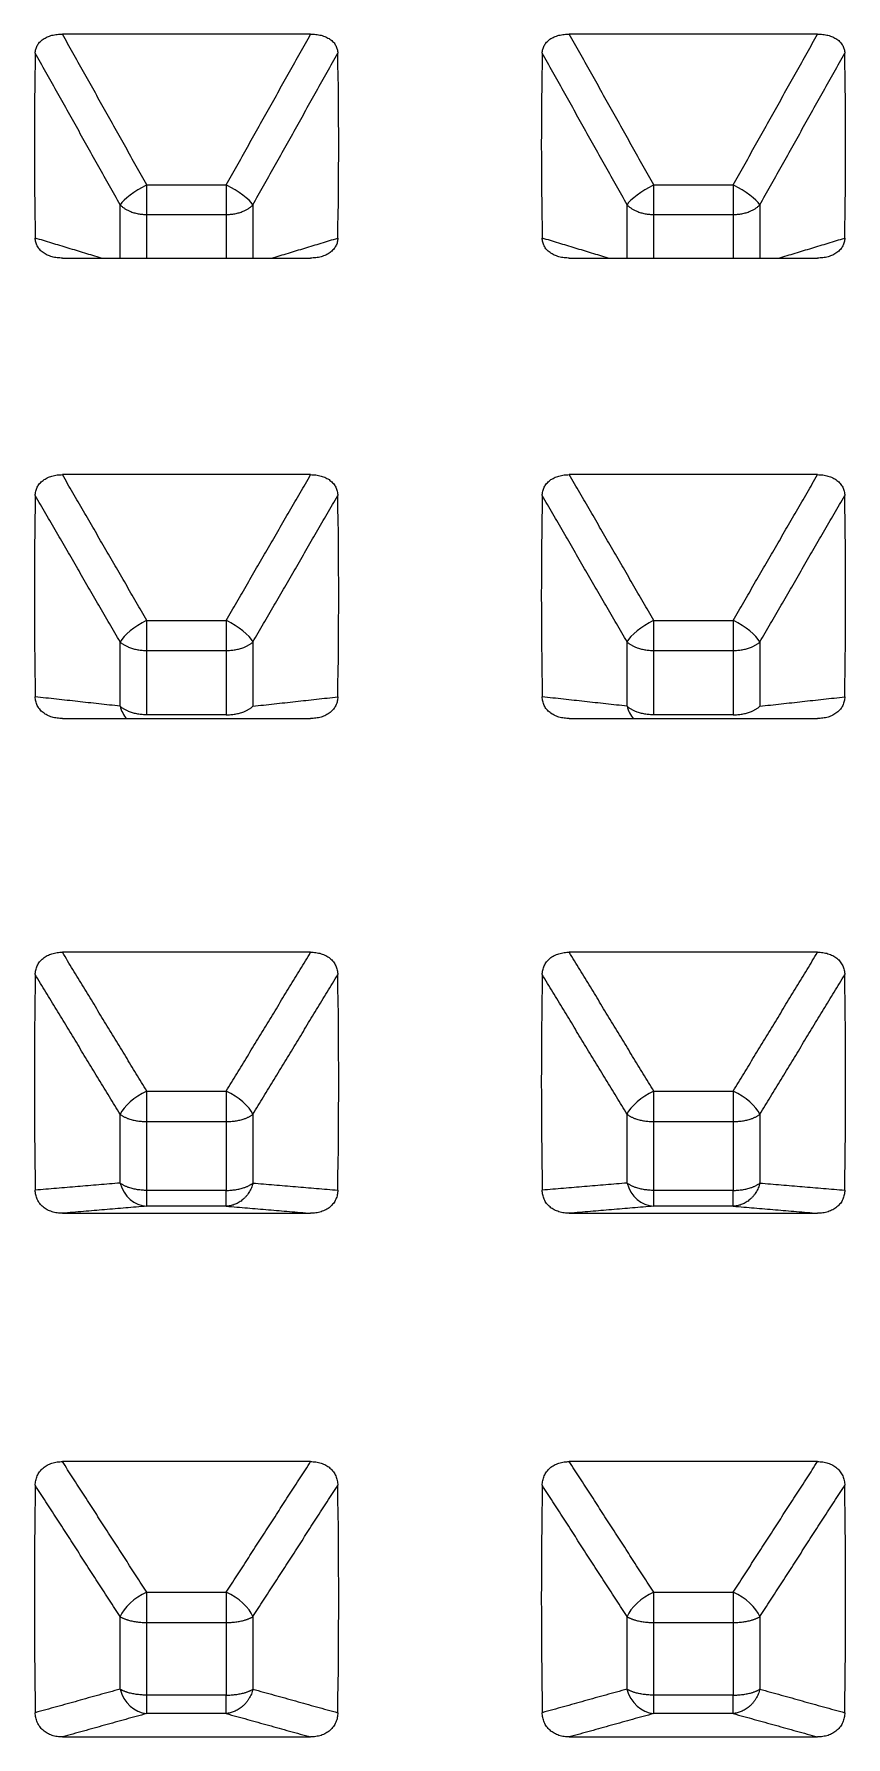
# Model space of a CAD drawing. Extents: x 2752 to 4118, y -1 to 999.
# Drawn here: x 3148.91 to 3151.47, y 531.99 to 537.37 of the extents above; entities that cross this region are included whole.
import ezdxf

# ---------------------------------------------------------------- set-up
doc = ezdxf.new("R2010")
doc.units = 0
doc.header["$LTSCALE"] = 10
doc.header["$MEASUREMENT"] = 0
doc.layers.add('1', color=7, linetype='CONTINUOUS')

msp = doc.modelspace()

# ---------------------------------------------------------------- linework, layer by layer
at = {"layer": '1', "color": 7, "linetype": 'Continuous', "lineweight": 13}
for p, q in [((3149.2655, 536.8014), (3149.5165, 536.8014)), ((3149.2655, 536.6638), (3149.2655, 536.8014)), ((3149.5165, 536.8014), (3149.5165, 536.6638)), ((3150.8655, 536.8014), (3151.1165, 536.8014)), ((3150.8655, 536.6638), (3150.8655, 536.8014)), ((3151.1165, 536.8014), (3151.1165, 536.6638)), ((3149.2655, 535.4242), (3149.5165, 535.4242)), ((3149.2655, 535.2212), (3149.2655, 535.4242)), ((3149.5165, 535.4242), (3149.5165, 535.2212)), ((3150.8655, 535.4242), (3151.1165, 535.4242)), ((3150.8655, 535.2212), (3150.8655, 535.4242)), ((3151.1165, 535.4242), (3151.1165, 535.2212)), ((3149.5165, 535.2212), (3149.2655, 535.2212)), ((3151.1165, 535.2212), (3150.8655, 535.2212)), ((3149.2655, 533.9363), (3149.5165, 533.9363)), ((3149.2655, 533.7189), (3149.2655, 533.9363)), ((3149.5165, 533.9363), (3149.5165, 533.7189)), ((3150.8655, 533.9363), (3151.1165, 533.9363)), ((3150.8655, 533.7189), (3150.8655, 533.9363)), ((3151.1165, 533.9363), (3151.1165, 533.7189)), ((3149.5165, 533.7189), (3149.2655, 533.7189)), ((3151.1165, 533.7189), (3150.8655, 533.7189)), ((3149.2655, 532.3539), (3149.5165, 532.3539)), ((3149.2655, 532.1246), (3149.2655, 532.3539)), ((3149.5165, 532.3539), (3149.5165, 532.1246)), ((3150.8655, 532.3539), (3151.1165, 532.3539)), ((3150.8655, 532.1246), (3150.8655, 532.3539)), ((3151.1165, 532.3539), (3151.1165, 532.1246)), ((3149.5165, 532.1246), (3149.2655, 532.1246)), ((3151.1165, 532.1246), (3150.8655, 532.1246))]:
    msp.add_line(p, q, dxfattribs=at)
at = {"layer": '1', "color": 7, "linetype": 'Continuous', "lineweight": 18}
for centre, major_axis, ratio, start_param, end_param in [((3149.2655, 536.8682), (-0.0873, -0.0488), 0.23381, 4.581732, 5.859514), ((3149.5165, 536.8682), (-0.0873, 0.0488), 0.23381, 3.565264, 4.843046), ((3150.8655, 536.8682), (-0.0873, -0.0488), 0.23381, 4.581732, 5.859514), ((3151.1165, 536.8682), (-0.0873, 0.0488), 0.23381, 3.565264, 4.843046), ((3149.2655, 535.483), (-0.0866, -0.0501), 0.321248, 4.527861, 5.805643), ((3149.5165, 535.483), (-0.0866, 0.0501), 0.321248, 3.619135, 4.896917), ((3150.8655, 535.483), (-0.0866, -0.0501), 0.321248, 4.527861, 5.805643), ((3151.1165, 535.483), (-0.0866, 0.0501), 0.321248, 3.619135, 4.896917), ((3149.2655, 535.2799), (-0.0109, -0.0994), 0.878815, 5.13081, 5.605786), ((3150.8655, 535.2799), (-0.0109, -0.0994), 0.878815, 5.13081, 5.605786), ((3149.2655, 533.9863), (-0.0855, -0.0519), 0.405166, 4.470567, 5.748349), ((3149.5165, 533.9863), (-0.0855, 0.0519), 0.405166, 3.676429, 4.954211), ((3150.8655, 533.9863), (-0.0855, -0.0519), 0.405166, 4.470567, 5.748349), ((3151.1165, 533.9863), (-0.0855, 0.0519), 0.405166, 3.676429, 4.954211), ((3149.2655, 533.7689), (0.0084, -0.0996), 0.879461, 4.910747, 6.188529), ((3150.8655, 533.7689), (0.0084, -0.0996), 0.879461, 4.910747, 6.188529), ((3149.2655, 532.3946), (-0.084, -0.0542), 0.484645, 4.408532, 5.686314), ((3149.5165, 532.3946), (-0.084, 0.0542), 0.484645, 3.738464, 5.016246), ((3150.8655, 532.3946), (-0.084, -0.0542), 0.484645, 4.408532, 5.686314), ((3151.1165, 532.3946), (-0.084, 0.0542), 0.484645, 3.738464, 5.016246), ((3149.2655, 532.1653), (0.0267, -0.0964), 0.870471, 4.697522, 5.975303), ((3150.8655, 532.1653), (0.0267, -0.0964), 0.870471, 4.697522, 5.975303)]:
    msp.add_ellipse(centre, major_axis=major_axis, ratio=ratio, start_param=start_param, end_param=end_param, dxfattribs=at)
for points in [[(3148.9136, 537.3111), (3148.9137, 537.3152), (3148.9142, 537.3192), (3148.9163, 537.3272), (3148.9178, 537.3311), (3148.9218, 537.3386), (3148.9244, 537.3422), (3148.9305, 537.3489), (3148.9341, 537.3521), (3148.9421, 537.3577), (3148.9465, 537.3601), (3148.956, 537.3643), (3148.9611, 537.3661), (3148.9716, 537.3688), (3148.977, 537.3698), (3148.988, 537.3711), (3148.9936, 537.3714), (3148.9992, 537.3714)], [(3149.7828, 537.3714), (3149.7884, 537.3714), (3149.794, 537.3711), (3149.8049, 537.3698), (3149.8103, 537.3688), (3149.8209, 537.3661), (3149.8259, 537.3644), (3149.8353, 537.3602), (3149.8398, 537.3577), (3149.8478, 537.3522), (3149.8514, 537.3491), (3149.8575, 537.3424), (3149.8601, 537.3387), (3149.8642, 537.3312), (3149.8657, 537.3273), (3149.8678, 537.3193), (3149.8683, 537.3152), (3149.8684, 537.3111)], [(3150.5136, 537.3111), (3150.5137, 537.3152), (3150.5142, 537.3192), (3150.5163, 537.3272), (3150.5178, 537.3311), (3150.5218, 537.3386), (3150.5244, 537.3422), (3150.5305, 537.3489), (3150.5341, 537.3521), (3150.5421, 537.3577), (3150.5465, 537.3601), (3150.556, 537.3643), (3150.5611, 537.3661), (3150.5716, 537.3688), (3150.577, 537.3698), (3150.588, 537.3711), (3150.5936, 537.3714), (3150.5992, 537.3714)], [(3151.3828, 537.3714), (3151.3884, 537.3714), (3151.394, 537.3711), (3151.4049, 537.3698), (3151.4103, 537.3688), (3151.4209, 537.3661), (3151.4259, 537.3644), (3151.4353, 537.3602), (3151.4398, 537.3577), (3151.4478, 537.3522), (3151.4514, 537.3491), (3151.4575, 537.3424), (3151.4601, 537.3387), (3151.4642, 537.3312), (3151.4657, 537.3273), (3151.4678, 537.3193), (3151.4683, 537.3152), (3151.4684, 537.3111)], [(3148.9992, 536.6638), (3148.9936, 536.6638), (3148.9881, 536.6641), (3148.9771, 536.6655), (3148.9717, 536.6665), (3148.9612, 536.6694), (3148.9562, 536.6712), (3148.9467, 536.6755), (3148.9422, 536.6781), (3148.9342, 536.684), (3148.9307, 536.6872), (3148.9245, 536.6943), (3148.9219, 536.6981), (3148.9178, 536.7059), (3148.9163, 536.71), (3148.9142, 536.7184), (3148.9137, 536.7226), (3148.9136, 536.7268)], [(3149.8684, 536.7268), (3149.8683, 536.7226), (3149.8678, 536.7184), (3149.8658, 536.7101), (3149.8643, 536.706), (3149.8602, 536.6981), (3149.8577, 536.6944), (3149.8516, 536.6874), (3149.8479, 536.6841), (3149.8399, 536.6782), (3149.8355, 536.6757), (3149.826, 536.6712), (3149.8209, 536.6694), (3149.8105, 536.6666), (3149.805, 536.6655), (3149.794, 536.6641), (3149.7884, 536.6638), (3149.7828, 536.6638)], [(3150.5992, 536.6638), (3150.5936, 536.6638), (3150.5881, 536.6641), (3150.5771, 536.6655), (3150.5717, 536.6665), (3150.5612, 536.6694), (3150.5562, 536.6712), (3150.5467, 536.6755), (3150.5422, 536.6781), (3150.5342, 536.684), (3150.5307, 536.6872), (3150.5245, 536.6943), (3150.5219, 536.6981), (3150.5178, 536.7059), (3150.5163, 536.71), (3150.5142, 536.7184), (3150.5137, 536.7226), (3150.5136, 536.7268)], [(3151.4684, 536.7268), (3151.4683, 536.7226), (3151.4678, 536.7184), (3151.4658, 536.7101), (3151.4643, 536.706), (3151.4602, 536.6981), (3151.4577, 536.6944), (3151.4516, 536.6874), (3151.4479, 536.6841), (3151.4399, 536.6782), (3151.4355, 536.6757), (3151.426, 536.6712), (3151.4209, 536.6694), (3151.4105, 536.6666), (3151.405, 536.6655), (3151.394, 536.6641), (3151.3884, 536.6638), (3151.3828, 536.6638)], [(3148.9136, 535.9139), (3148.9137, 535.9183), (3148.9142, 535.9227), (3148.9163, 535.9314), (3148.9178, 535.9357), (3148.9218, 535.9439), (3148.9244, 535.9478), (3148.9305, 535.9551), (3148.9341, 535.9586), (3148.9421, 535.9647), (3148.9465, 535.9674), (3148.956, 535.972), (3148.9611, 535.9739), (3148.9716, 535.9769), (3148.977, 535.978), (3148.988, 535.9794), (3148.9936, 535.9797), (3148.9992, 535.9797)], [(3149.7828, 535.9797), (3149.7884, 535.9797), (3149.794, 535.9794), (3149.8049, 535.978), (3149.8103, 535.9769), (3149.8209, 535.9739), (3149.8259, 535.9721), (3149.8353, 535.9675), (3149.8398, 535.9648), (3149.8478, 535.9587), (3149.8514, 535.9553), (3149.8575, 535.948), (3149.8601, 535.944), (3149.8642, 535.9358), (3149.8657, 535.9315), (3149.8678, 535.9227), (3149.8683, 535.9183), (3149.8684, 535.9139)], [(3150.5136, 535.9139), (3150.5137, 535.9183), (3150.5142, 535.9227), (3150.5163, 535.9314), (3150.5178, 535.9357), (3150.5218, 535.9439), (3150.5244, 535.9478), (3150.5305, 535.9551), (3150.5341, 535.9586), (3150.5421, 535.9647), (3150.5465, 535.9674), (3150.556, 535.972), (3150.5611, 535.9739), (3150.5716, 535.9769), (3150.577, 535.978), (3150.588, 535.9794), (3150.5936, 535.9797), (3150.5992, 535.9797)], [(3151.3828, 535.9797), (3151.3884, 535.9797), (3151.394, 535.9794), (3151.4049, 535.978), (3151.4103, 535.9769), (3151.4209, 535.9739), (3151.4259, 535.9721), (3151.4353, 535.9675), (3151.4398, 535.9648), (3151.4478, 535.9587), (3151.4514, 535.9553), (3151.4575, 535.948), (3151.4601, 535.944), (3151.4642, 535.9358), (3151.4657, 535.9315), (3151.4678, 535.9227), (3151.4683, 535.9183), (3151.4684, 535.9139)], [(3148.9992, 535.2094), (3148.9936, 535.2094), (3148.9881, 535.2098), (3148.9771, 535.2113), (3148.9717, 535.2124), (3148.9612, 535.2155), (3148.9562, 535.2174), (3148.9467, 535.2221), (3148.9422, 535.225), (3148.9342, 535.2313), (3148.9307, 535.2348), (3148.9245, 535.2424), (3148.9219, 535.2466), (3148.9178, 535.2551), (3148.9163, 535.2595), (3148.9142, 535.2686), (3148.9137, 535.2731), (3148.9136, 535.2778)], [(3149.8684, 535.2778), (3149.8683, 535.2731), (3149.8678, 535.2686), (3149.8658, 535.2596), (3149.8643, 535.2552), (3149.8602, 535.2466), (3149.8577, 535.2426), (3149.8516, 535.235), (3149.8479, 535.2314), (3149.8399, 535.2251), (3149.8355, 535.2223), (3149.826, 535.2175), (3149.8209, 535.2155), (3149.8105, 535.2124), (3149.805, 535.2113), (3149.794, 535.2098), (3149.7884, 535.2094), (3149.7828, 535.2094)], [(3150.5992, 535.2094), (3150.5936, 535.2094), (3150.5881, 535.2098), (3150.5771, 535.2113), (3150.5717, 535.2124), (3150.5612, 535.2155), (3150.5562, 535.2174), (3150.5467, 535.2221), (3150.5422, 535.225), (3150.5342, 535.2313), (3150.5307, 535.2348), (3150.5245, 535.2424), (3150.5219, 535.2466), (3150.5178, 535.2551), (3150.5163, 535.2595), (3150.5142, 535.2686), (3150.5137, 535.2731), (3150.5136, 535.2778)], [(3151.4684, 535.2778), (3151.4683, 535.2731), (3151.4678, 535.2686), (3151.4658, 535.2596), (3151.4643, 535.2552), (3151.4602, 535.2466), (3151.4577, 535.2426), (3151.4516, 535.235), (3151.4479, 535.2314), (3151.4399, 535.2251), (3151.4355, 535.2223), (3151.426, 535.2175), (3151.4209, 535.2155), (3151.4105, 535.2124), (3151.405, 535.2113), (3151.394, 535.2098), (3151.3884, 535.2094), (3151.3828, 535.2094)], [(3148.9136, 534.4004), (3148.9137, 534.4052), (3148.9142, 534.4099), (3148.9163, 534.4192), (3148.9178, 534.4239), (3148.9218, 534.4327), (3148.9244, 534.4369), (3148.9305, 534.4448), (3148.9341, 534.4485), (3148.9421, 534.4551), (3148.9465, 534.4579), (3148.956, 534.4629), (3148.9611, 534.4649), (3148.9716, 534.4681), (3148.977, 534.4693), (3148.988, 534.4709), (3148.9936, 534.4712), (3148.9992, 534.4712)], [(3149.7828, 534.4712), (3149.7884, 534.4712), (3149.794, 534.4709), (3149.8049, 534.4693), (3149.8103, 534.4682), (3149.8209, 534.465), (3149.8259, 534.463), (3149.8353, 534.4581), (3149.8398, 534.4552), (3149.8478, 534.4486), (3149.8514, 534.445), (3149.8575, 534.4371), (3149.8601, 534.4328), (3149.8642, 534.424), (3149.8657, 534.4194), (3149.8678, 534.41), (3149.8683, 534.4052), (3149.8684, 534.4004)], [(3150.5136, 534.4004), (3150.5137, 534.4052), (3150.5142, 534.4099), (3150.5163, 534.4192), (3150.5178, 534.4239), (3150.5218, 534.4327), (3150.5244, 534.4369), (3150.5305, 534.4448), (3150.5341, 534.4485), (3150.5421, 534.4551), (3150.5465, 534.4579), (3150.556, 534.4629), (3150.5611, 534.4649), (3150.5716, 534.4681), (3150.577, 534.4693), (3150.588, 534.4709), (3150.5936, 534.4712), (3150.5992, 534.4712)], [(3151.3828, 534.4712), (3151.3884, 534.4712), (3151.394, 534.4709), (3151.4049, 534.4693), (3151.4103, 534.4682), (3151.4209, 534.465), (3151.4259, 534.463), (3151.4353, 534.4581), (3151.4398, 534.4552), (3151.4478, 534.4486), (3151.4514, 534.445), (3151.4575, 534.4371), (3151.4601, 534.4328), (3151.4642, 534.424), (3151.4657, 534.4194), (3151.4678, 534.41), (3151.4683, 534.4052), (3151.4684, 534.4004)], [(3148.9992, 533.6466), (3148.9936, 533.6466), (3148.9881, 533.647), (3148.9771, 533.6486), (3148.9717, 533.6498), (3148.9612, 533.6531), (3148.9562, 533.6551), (3148.9467, 533.6602), (3148.9422, 533.6632), (3148.9342, 533.67), (3148.9307, 533.6737), (3148.9245, 533.6818), (3148.9219, 533.6862), (3148.9178, 533.6953), (3148.9163, 533.7), (3148.9142, 533.7097), (3148.9137, 533.7146), (3148.9136, 533.7195)], [(3149.8684, 533.7195), (3149.8683, 533.7146), (3149.8678, 533.7097), (3149.8658, 533.7002), (3149.8643, 533.6954), (3149.8602, 533.6863), (3149.8577, 533.682), (3149.8516, 533.6739), (3149.8479, 533.6701), (3149.8399, 533.6633), (3149.8355, 533.6603), (3149.826, 533.6552), (3149.8209, 533.6531), (3149.8105, 533.6498), (3149.805, 533.6486), (3149.794, 533.647), (3149.7884, 533.6466), (3149.7828, 533.6466)], [(3150.5992, 533.6466), (3150.5936, 533.6466), (3150.5881, 533.647), (3150.5771, 533.6486), (3150.5717, 533.6498), (3150.5612, 533.6531), (3150.5562, 533.6551), (3150.5467, 533.6602), (3150.5422, 533.6632), (3150.5342, 533.67), (3150.5307, 533.6737), (3150.5245, 533.6818), (3150.5219, 533.6862), (3150.5178, 533.6953), (3150.5163, 533.7), (3150.5142, 533.7097), (3150.5137, 533.7146), (3150.5136, 533.7195)], [(3151.4684, 533.7195), (3151.4683, 533.7146), (3151.4678, 533.7097), (3151.4658, 533.7002), (3151.4643, 533.6954), (3151.4602, 533.6863), (3151.4577, 533.682), (3151.4516, 533.6739), (3151.4479, 533.6701), (3151.4399, 533.6633), (3151.4355, 533.6603), (3151.426, 533.6552), (3151.4209, 533.6531), (3151.4105, 533.6498), (3151.405, 533.6486), (3151.394, 533.647), (3151.3884, 533.6466), (3151.3828, 533.6466)], [(3148.9136, 532.7874), (3148.9137, 532.7925), (3148.9142, 532.7975), (3148.9163, 532.8073), (3148.9178, 532.8122), (3148.9218, 532.8216), (3148.9244, 532.826), (3148.9305, 532.8343), (3148.9341, 532.8383), (3148.9421, 532.8452), (3148.9465, 532.8483), (3148.956, 532.8535), (3148.9611, 532.8557), (3148.9716, 532.8591), (3148.977, 532.8603), (3148.988, 532.8619), (3148.9936, 532.8623), (3148.9992, 532.8623)], [(3149.7828, 532.8623), (3149.7884, 532.8623), (3149.794, 532.8619), (3149.8049, 532.8603), (3149.8103, 532.8591), (3149.8209, 532.8557), (3149.8259, 532.8536), (3149.8353, 532.8484), (3149.8398, 532.8453), (3149.8478, 532.8384), (3149.8514, 532.8346), (3149.8575, 532.8262), (3149.8601, 532.8217), (3149.8642, 532.8123), (3149.8657, 532.8075), (3149.8678, 532.7975), (3149.8683, 532.7925), (3149.8684, 532.7874)], [(3150.5136, 532.7874), (3150.5137, 532.7925), (3150.5142, 532.7975), (3150.5163, 532.8073), (3150.5178, 532.8122), (3150.5218, 532.8216), (3150.5244, 532.826), (3150.5305, 532.8343), (3150.5341, 532.8383), (3150.5421, 532.8452), (3150.5465, 532.8483), (3150.556, 532.8535), (3150.5611, 532.8557), (3150.5716, 532.8591), (3150.577, 532.8603), (3150.588, 532.8619), (3150.5936, 532.8623), (3150.5992, 532.8623)], [(3151.3828, 532.8623), (3151.3884, 532.8623), (3151.394, 532.8619), (3151.4049, 532.8603), (3151.4103, 532.8591), (3151.4209, 532.8557), (3151.4259, 532.8536), (3151.4353, 532.8484), (3151.4398, 532.8453), (3151.4478, 532.8384), (3151.4514, 532.8346), (3151.4575, 532.8262), (3151.4601, 532.8217), (3151.4642, 532.8123), (3151.4657, 532.8075), (3151.4678, 532.7975), (3151.4683, 532.7925), (3151.4684, 532.7874)], [(3148.9992, 531.9925), (3148.9936, 531.9925), (3148.9881, 531.9929), (3148.9771, 531.9945), (3148.9717, 531.9958), (3148.9612, 531.9993), (3148.9562, 532.0014), (3148.9467, 532.0067), (3148.9422, 532.0099), (3148.9342, 532.017), (3148.9307, 532.0209), (3148.9245, 532.0295), (3148.9219, 532.0341), (3148.9178, 532.0437), (3148.9163, 532.0486), (3148.9142, 532.0588), (3148.9137, 532.0639), (3148.9136, 532.0691)], [(3149.8684, 532.0691), (3149.8683, 532.0639), (3149.8678, 532.0588), (3149.8658, 532.0488), (3149.8643, 532.0438), (3149.8602, 532.0342), (3149.8577, 532.0297), (3149.8516, 532.0212), (3149.8479, 532.0171), (3149.8399, 532.01), (3149.8355, 532.0069), (3149.826, 532.0015), (3149.8209, 531.9993), (3149.8105, 531.9958), (3149.805, 531.9946), (3149.794, 531.9929), (3149.7884, 531.9925), (3149.7828, 531.9925)], [(3150.5992, 531.9925), (3150.5936, 531.9925), (3150.5881, 531.9929), (3150.5771, 531.9945), (3150.5717, 531.9958), (3150.5612, 531.9993), (3150.5562, 532.0014), (3150.5467, 532.0067), (3150.5422, 532.0099), (3150.5342, 532.017), (3150.5307, 532.0209), (3150.5245, 532.0295), (3150.5219, 532.0341), (3150.5178, 532.0437), (3150.5163, 532.0486), (3150.5142, 532.0588), (3150.5137, 532.0639), (3150.5136, 532.0691)], [(3151.4684, 532.0691), (3151.4683, 532.0639), (3151.4678, 532.0588), (3151.4658, 532.0488), (3151.4643, 532.0438), (3151.4602, 532.0342), (3151.4577, 532.0297), (3151.4516, 532.0212), (3151.4479, 532.0171), (3151.4399, 532.01), (3151.4355, 532.0069), (3151.426, 532.0015), (3151.4209, 531.9993), (3151.4105, 531.9958), (3151.405, 531.9946), (3151.394, 531.9929), (3151.3884, 531.9925), (3151.3828, 531.9925)]]:
    msp.add_open_spline(points, degree=3, knots=[0, 0, 0, 0, 0.125, 0.125, 0.25, 0.25, 0.375, 0.375, 0.5, 0.5, 0.625, 0.625, 0.75, 0.75, 0.875, 0.875, 1, 1, 1, 1], dxfattribs=at)
at = {"layer": '1', "color": 7, "linetype": 'Continuous', "lineweight": 13}
for points in [[(3149.2656, 536.8948), (3148.9992, 537.3714)], [(3149.5164, 536.8948), (3149.7828, 537.3714)], [(3150.8656, 536.8948), (3150.5992, 537.3714)], [(3151.1164, 536.8948), (3151.3828, 537.3714)], [(3149.1813, 536.8322), (3148.9136, 537.3111)], [(3149.6008, 536.8322), (3149.8684, 537.3111)], [(3150.7813, 536.8322), (3150.5136, 537.3111)], [(3151.2008, 536.8322), (3151.4684, 537.3111)], [(3149.2656, 536.8948), (3149.5164, 536.8948)], [(3150.8656, 536.8948), (3151.1164, 536.8948)], [(3149.1813, 536.6638), (3149.1813, 536.8322)], [(3149.6008, 536.8322), (3149.6008, 536.6638)], [(3150.7813, 536.6638), (3150.7813, 536.8322)], [(3151.2008, 536.8322), (3151.2008, 536.6638)], [(3149.1216, 536.6638), (3148.9136, 536.7268)], [(3150.7216, 536.6638), (3150.5136, 536.7268)], [(3149.2656, 535.5195), (3148.9992, 535.9797)], [(3149.5164, 535.5195), (3149.7828, 535.9797)], [(3150.8656, 535.5195), (3150.5992, 535.9797)], [(3151.1164, 535.5195), (3151.3828, 535.9797)], [(3149.1813, 535.4513), (3148.9136, 535.9139)], [(3149.6008, 535.4513), (3149.8684, 535.9139)], [(3150.7813, 535.4513), (3150.5136, 535.9139)], [(3151.2008, 535.4513), (3151.4684, 535.9139)], [(3149.2656, 535.5195), (3149.5164, 535.5195)], [(3150.8656, 535.5195), (3151.1164, 535.5195)], [(3149.1813, 535.2483), (3149.1813, 535.4513)], [(3149.6008, 535.4513), (3149.6008, 535.2483)], [(3150.7813, 535.2483), (3150.7813, 535.4513)], [(3151.2008, 535.4513), (3151.2008, 535.2483)], [(3149.1813, 535.2483), (3148.9136, 535.2778)], [(3150.7813, 535.2483), (3150.5136, 535.2778)], [(3149.2656, 534.0323), (3148.9992, 534.4712)], [(3149.5164, 534.0323), (3149.7828, 534.4712)], [(3150.8656, 534.0323), (3150.5992, 534.4712)], [(3151.1164, 534.0323), (3151.3828, 534.4712)], [(3149.1813, 533.9593), (3148.9136, 534.4004)], [(3149.6008, 533.9593), (3149.8684, 534.4004)], [(3150.7813, 533.9593), (3150.5136, 534.4004)], [(3151.2008, 533.9593), (3151.4684, 534.4004)], [(3149.2656, 534.0323), (3149.5164, 534.0323)], [(3150.8656, 534.0323), (3151.1164, 534.0323)], [(3149.1813, 533.7421), (3149.1813, 533.9593)], [(3149.6008, 533.9593), (3149.6008, 533.7421)], [(3150.7813, 533.7421), (3150.7813, 533.9593)], [(3151.2008, 533.9593), (3151.2008, 533.7421)], [(3149.1813, 533.7421), (3148.9136, 533.7195)], [(3150.7813, 533.7421), (3150.5136, 533.7195)], [(3149.5164, 533.669), (3149.2656, 533.669)], [(3151.1164, 533.669), (3150.8656, 533.669)], [(3149.2656, 532.4496), (3148.9992, 532.8623)], [(3149.5164, 532.4496), (3149.7828, 532.8623)], [(3150.8656, 532.4496), (3150.5992, 532.8623)], [(3151.1164, 532.4496), (3151.3828, 532.8623)], [(3149.1813, 532.3726), (3148.9136, 532.7874)], [(3149.6008, 532.3726), (3149.8684, 532.7874)], [(3150.7813, 532.3726), (3150.5136, 532.7874)], [(3151.2008, 532.3726), (3151.4684, 532.7874)], [(3149.2656, 532.4496), (3149.5164, 532.4496)], [(3150.8656, 532.4496), (3151.1164, 532.4496)], [(3149.1813, 532.1434), (3149.1813, 532.3726)], [(3149.6008, 532.3726), (3149.6008, 532.1434)], [(3150.7813, 532.1434), (3150.7813, 532.3726)], [(3151.2008, 532.3726), (3151.2008, 532.1434)], [(3149.1813, 532.1434), (3148.9136, 532.0691)], [(3150.7813, 532.1434), (3150.5136, 532.0691)], [(3149.5164, 532.0664), (3149.2656, 532.0664)], [(3151.1164, 532.0664), (3150.8656, 532.0664)]]:
    msp.add_open_spline(points, degree=1, dxfattribs=at)
at = {"layer": '1', "color": 7, "linetype": 'Continuous', "lineweight": 18}
for points, degree in [([(3149.7828, 537.3714), (3148.9992, 537.3714)], 1), ([(3151.3828, 537.3714), (3150.5992, 537.3714)], 1), ([(3148.9136, 537.3111), (3148.9099, 537.1203), (3148.9099, 536.9255), (3148.9136, 536.7268)], 3), ([(3149.8684, 536.7268), (3149.8722, 536.9255), (3149.8722, 537.1203), (3149.8684, 537.3111)], 3), ([(3150.5136, 537.3111), (3150.5099, 537.1203), (3150.5099, 536.9255), (3150.5136, 536.7268)], 3), ([(3151.4684, 536.7268), (3151.4722, 536.9255), (3151.4722, 537.1203), (3151.4684, 537.3111)], 3), ([(3149.6604, 536.6638), (3149.8684, 536.7268)], 1), ([(3151.2604, 536.6638), (3151.4684, 536.7268)], 1), ([(3148.9992, 536.6638), (3149.7828, 536.6638)], 1), ([(3150.5992, 536.6638), (3151.3828, 536.6638)], 1), ([(3149.7828, 535.9797), (3148.9992, 535.9797)], 1), ([(3151.3828, 535.9797), (3150.5992, 535.9797)], 1), ([(3148.9136, 535.9139), (3148.9099, 535.7053), (3148.9099, 535.4932), (3148.9136, 535.2778)], 3), ([(3149.8684, 535.2778), (3149.8722, 535.4932), (3149.8722, 535.7053), (3149.8684, 535.9139)], 3), ([(3150.5136, 535.9139), (3150.5099, 535.7053), (3150.5099, 535.4932), (3150.5136, 535.2778)], 3), ([(3151.4684, 535.2778), (3151.4722, 535.4932), (3151.4722, 535.7053), (3151.4684, 535.9139)], 3), ([(3149.6008, 535.2483), (3149.8684, 535.2778)], 1), ([(3151.2008, 535.2483), (3151.4684, 535.2778)], 1), ([(3148.9992, 535.2094), (3149.7828, 535.2094)], 1), ([(3150.5992, 535.2094), (3151.3828, 535.2094)], 1), ([(3149.7828, 534.4712), (3148.9992, 534.4712)], 1), ([(3151.3828, 534.4712), (3150.5992, 534.4712)], 1), ([(3148.9136, 534.4004), (3148.9099, 534.1764), (3148.9099, 533.9494), (3148.9136, 533.7195)], 3), ([(3149.8684, 533.7195), (3149.8722, 533.9494), (3149.8722, 534.1764), (3149.8684, 534.4004)], 3), ([(3150.5136, 534.4004), (3150.5099, 534.1764), (3150.5099, 533.9494), (3150.5136, 533.7195)], 3), ([(3151.4684, 533.7195), (3151.4722, 533.9494), (3151.4722, 534.1764), (3151.4684, 534.4004)], 3), ([(3149.6008, 533.7421), (3149.8684, 533.7195)], 1), ([(3151.2008, 533.7421), (3151.4684, 533.7195)], 1), ([(3149.2656, 533.669), (3148.9992, 533.6466)], 1), ([(3148.9992, 533.6466), (3149.7828, 533.6466)], 1), ([(3149.5164, 533.669), (3149.7828, 533.6466)], 1), ([(3150.8656, 533.669), (3150.5992, 533.6466)], 1), ([(3150.5992, 533.6466), (3151.3828, 533.6466)], 1), ([(3151.1164, 533.669), (3151.3828, 533.6466)], 1), ([(3149.7828, 532.8623), (3148.9992, 532.8623)], 1), ([(3151.3828, 532.8623), (3150.5992, 532.8623)], 1), ([(3148.9136, 532.7874), (3148.9099, 532.5504), (3148.9099, 532.3109), (3148.9136, 532.0691)], 3), ([(3149.8684, 532.0691), (3149.8722, 532.3109), (3149.8722, 532.5504), (3149.8684, 532.7874)], 3), ([(3150.5136, 532.7874), (3150.5099, 532.5504), (3150.5099, 532.3109), (3150.5136, 532.0691)], 3), ([(3151.4684, 532.0691), (3151.4722, 532.3109), (3151.4722, 532.5504), (3151.4684, 532.7874)], 3), ([(3149.6008, 532.1434), (3149.8684, 532.0691)], 1), ([(3151.2008, 532.1434), (3151.4684, 532.0691)], 1), ([(3149.2656, 532.0664), (3148.9992, 531.9925)], 1), ([(3149.5164, 532.0664), (3149.7828, 531.9925)], 1), ([(3150.8656, 532.0664), (3150.5992, 531.9925)], 1), ([(3151.1164, 532.0664), (3151.3828, 531.9925)], 1), ([(3148.9992, 531.9925), (3149.7828, 531.9925)], 1), ([(3150.5992, 531.9925), (3151.3828, 531.9925)], 1)]:
    msp.add_open_spline(points, degree=degree, dxfattribs=at)
for points, weights in [([(3149.2655, 536.8014), (3149.2656, 536.842), (3149.2656, 536.8948)], [1, 0.877139450345, 1]), ([(3149.5164, 536.8948), (3149.5165, 536.842), (3149.5165, 536.8014)], [1, 0.877139450345, 1]), ([(3150.8655, 536.8014), (3150.8656, 536.842), (3150.8656, 536.8948)], [1, 0.877139450345, 1]), ([(3151.1164, 536.8948), (3151.1165, 536.842), (3151.1165, 536.8014)], [1, 0.877139450345, 1]), ([(3149.1813, 536.8322), (3149.2108, 536.8013), (3149.2655, 536.8014)], [1, 0.877139450182, 1]), ([(3149.5165, 536.8014), (3149.5713, 536.8013), (3149.6008, 536.8322)], [1, 0.877139450182, 1]), ([(3150.7813, 536.8322), (3150.8108, 536.8013), (3150.8655, 536.8014)], [1, 0.877139450182, 1]), ([(3151.1165, 536.8014), (3151.1713, 536.8013), (3151.2008, 536.8322)], [1, 0.877139450182, 1]), ([(3149.2655, 535.4242), (3149.2656, 535.4685), (3149.2656, 535.5195)], [1, 0.877139450345, 1]), ([(3149.5164, 535.5195), (3149.5165, 535.4685), (3149.5165, 535.4242)], [1, 0.877139450345, 1]), ([(3150.8655, 535.4242), (3150.8656, 535.4685), (3150.8656, 535.5195)], [1, 0.877139450345, 1]), ([(3151.1164, 535.5195), (3151.1165, 535.4685), (3151.1165, 535.4242)], [1, 0.877139450345, 1]), ([(3149.1813, 535.4513), (3149.2108, 535.4242), (3149.2655, 535.4242)], [1, 0.877139450182, 1]), ([(3149.5165, 535.4242), (3149.5713, 535.4242), (3149.6008, 535.4513)], [1, 0.877139450182, 1]), ([(3150.7813, 535.4513), (3150.8108, 535.4242), (3150.8655, 535.4242)], [1, 0.877139450182, 1]), ([(3151.1165, 535.4242), (3151.1713, 535.4242), (3151.2008, 535.4513)], [1, 0.877139450182, 1]), ([(3149.2655, 535.2212), (3149.2108, 535.2212), (3149.1813, 535.2483)], [1, 0.877139450182, 1]), ([(3149.5165, 535.2212), (3149.5713, 535.2212), (3149.6008, 535.2483)], [1, 0.877139450182, 1]), ([(3150.8655, 535.2212), (3150.8108, 535.2212), (3150.7813, 535.2483)], [1, 0.877139450182, 1]), ([(3151.1165, 535.2212), (3151.1713, 535.2212), (3151.2008, 535.2483)], [1, 0.877139450182, 1]), ([(3149.2655, 533.9363), (3149.2656, 533.9837), (3149.2656, 534.0323)], [1, 0.877139450345, 1]), ([(3149.5164, 534.0323), (3149.5165, 533.9837), (3149.5165, 533.9363)], [1, 0.877139450345, 1]), ([(3150.8655, 533.9363), (3150.8656, 533.9837), (3150.8656, 534.0323)], [1, 0.877139450345, 1]), ([(3151.1164, 534.0323), (3151.1165, 533.9837), (3151.1165, 533.9363)], [1, 0.877139450345, 1]), ([(3149.1813, 533.9593), (3149.2108, 533.9363), (3149.2655, 533.9363)], [1, 0.877139450182, 1]), ([(3149.5165, 533.9363), (3149.5713, 533.9363), (3149.6008, 533.9593)], [1, 0.877139450182, 1]), ([(3150.7813, 533.9593), (3150.8108, 533.9363), (3150.8655, 533.9363)], [1, 0.877139450182, 1]), ([(3151.1165, 533.9363), (3151.1713, 533.9363), (3151.2008, 533.9593)], [1, 0.877139450182, 1]), ([(3149.2655, 533.7189), (3149.2108, 533.719), (3149.1813, 533.7421)], [1, 0.877139450182, 1]), ([(3149.2656, 533.669), (3149.2656, 533.6715), (3149.2655, 533.7189)], [1, 0.877139450259, 1]), ([(3149.5164, 533.669), (3149.5165, 533.6715), (3149.5165, 533.7189)], [1, 0.877139450268, 1]), ([(3149.5165, 533.7189), (3149.5713, 533.719), (3149.6008, 533.7421)], [1, 0.877139450182, 1]), ([(3150.8655, 533.7189), (3150.8108, 533.719), (3150.7813, 533.7421)], [1, 0.877139450182, 1]), ([(3150.8656, 533.669), (3150.8656, 533.6715), (3150.8655, 533.7189)], [1, 0.877139450259, 1]), ([(3151.1164, 533.669), (3151.1165, 533.6715), (3151.1165, 533.7189)], [1, 0.877139450268, 1]), ([(3151.1165, 533.7189), (3151.1713, 533.719), (3151.2008, 533.7421)], [1, 0.877139450182, 1]), ([(3149.2655, 532.3539), (3149.2656, 532.4039), (3149.2656, 532.4496)], [1, 0.877139450345, 1]), ([(3149.5164, 532.4496), (3149.5165, 532.4039), (3149.5165, 532.3539)], [1, 0.877139450345, 1]), ([(3150.8655, 532.3539), (3150.8656, 532.4039), (3150.8656, 532.4496)], [1, 0.877139450345, 1]), ([(3151.1164, 532.4496), (3151.1165, 532.4039), (3151.1165, 532.3539)], [1, 0.877139450345, 1]), ([(3149.1813, 532.3726), (3149.2108, 532.3539), (3149.2655, 532.3539)], [1, 0.877139450182, 1]), ([(3149.5165, 532.3539), (3149.5713, 532.3539), (3149.6008, 532.3726)], [1, 0.877139450182, 1]), ([(3150.7813, 532.3726), (3150.8108, 532.3539), (3150.8655, 532.3539)], [1, 0.877139450182, 1]), ([(3151.1165, 532.3539), (3151.1713, 532.3539), (3151.2008, 532.3726)], [1, 0.877139450182, 1]), ([(3149.2655, 532.1246), (3149.2108, 532.1247), (3149.1813, 532.1434)], [1, 0.877139450182, 1]), ([(3149.5165, 532.1246), (3149.5713, 532.1247), (3149.6008, 532.1434)], [1, 0.877139450182, 1]), ([(3150.8655, 532.1246), (3150.8108, 532.1247), (3150.7813, 532.1434)], [1, 0.877139450182, 1]), ([(3151.1165, 532.1246), (3151.1713, 532.1247), (3151.2008, 532.1434)], [1, 0.877139450182, 1]), ([(3149.2656, 532.0664), (3149.2656, 532.0746), (3149.2655, 532.1246)], [1, 0.877139450259, 1]), ([(3149.5164, 532.0664), (3149.5165, 532.0746), (3149.5165, 532.1246)], [1, 0.877139450268, 1]), ([(3150.8656, 532.0664), (3150.8656, 532.0746), (3150.8655, 532.1246)], [1, 0.877139450259, 1]), ([(3151.1164, 532.0664), (3151.1165, 532.0746), (3151.1165, 532.1246)], [1, 0.877139450268, 1])]:
    msp.add_rational_spline(points, weights, degree=2, dxfattribs=at)
for points in [[(3149.6008, 533.7421), (3149.6008, 533.742), (3149.5818, 533.6706), (3149.5165, 533.669), (3149.5164, 533.669)], [(3151.2008, 533.7421), (3151.2008, 533.742), (3151.1818, 533.6706), (3151.1165, 533.669), (3151.1164, 533.669)], [(3149.6008, 532.1434), (3149.6008, 532.1434), (3149.5818, 532.0717), (3149.5165, 532.0664), (3149.5164, 532.0664)], [(3151.2008, 532.1434), (3151.2008, 532.1434), (3151.1818, 532.0717), (3151.1165, 532.0664), (3151.1164, 532.0664)]]:
    msp.add_rational_spline(points, [1, 1, 0.80319630874, 1, 1], degree=2, knots=[0, 0, 0, 0.000617, 0.999383, 1, 1, 1], dxfattribs=at)

doc.saveas('drawing.dxf')
